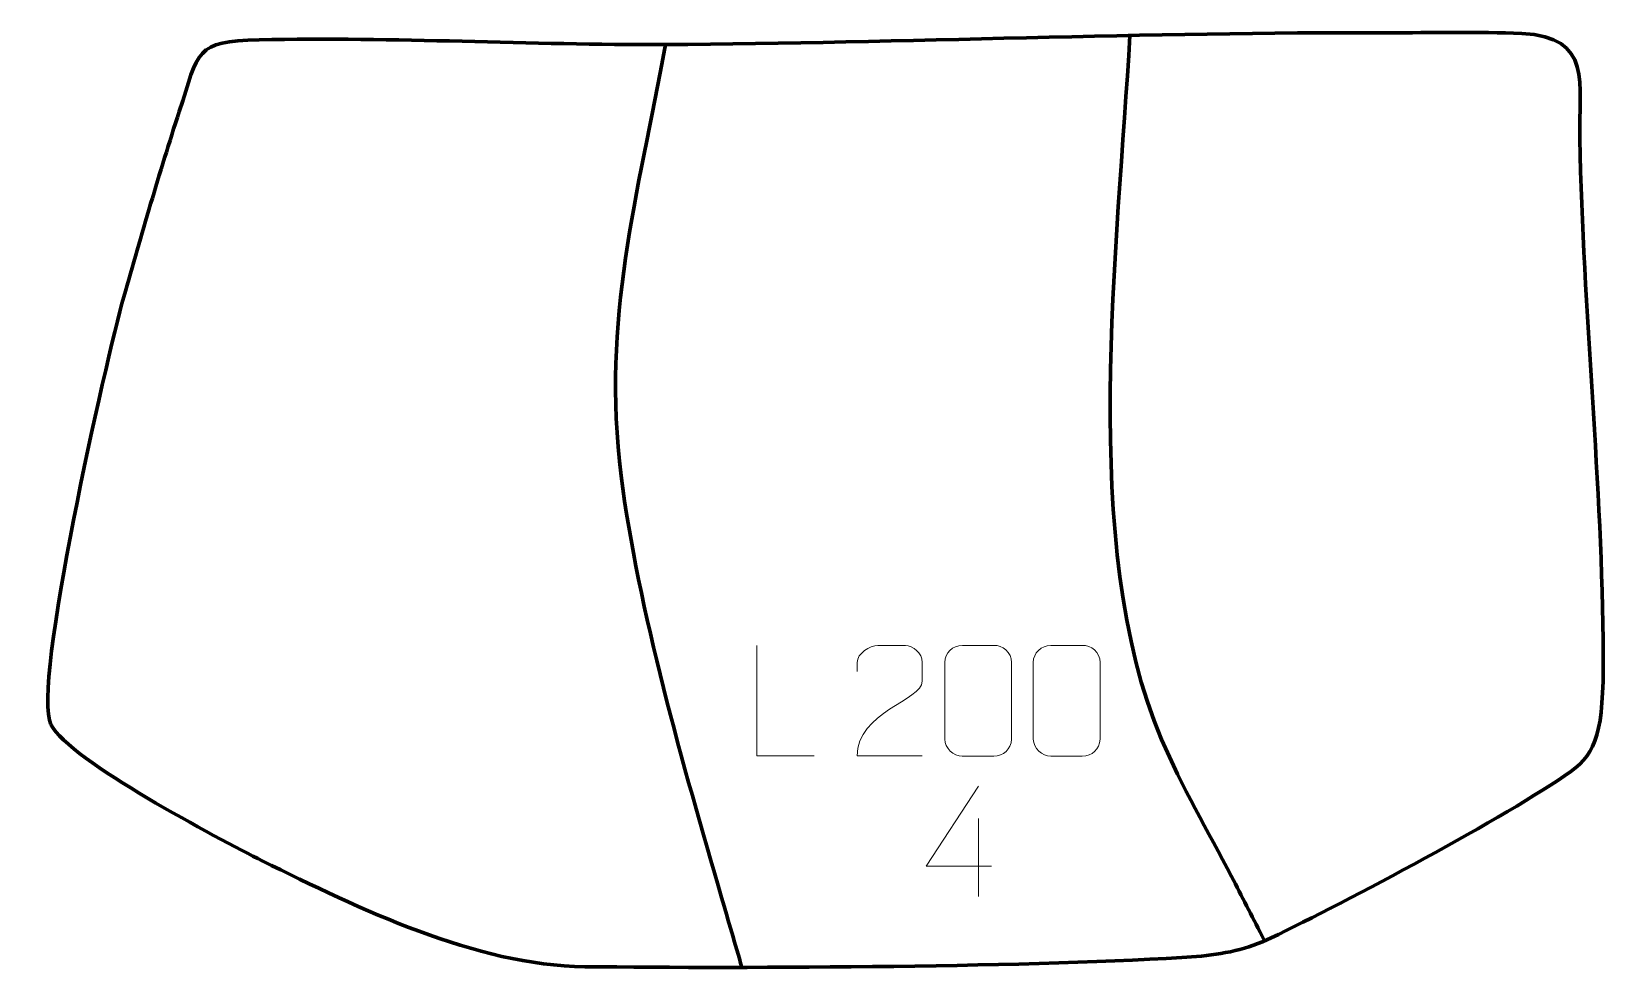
# Model space of a CAD drawing. Header units: millimetres. Extents: x -552 to -197, y 365 to 577.
import ezdxf

# ---------------------------------------------------------------- set-up
doc = ezdxf.new("R2010")
doc.units = ezdxf.units.MM
doc.header["$MEASUREMENT"] = 0
doc.layers.add('layer 2', color=7, linetype='Continuous')
doc.layers.add('layer 3', color=7, linetype='Continuous')

msp = doc.modelspace()

# ---------------------------------------------------------------- linework, layer by layer
at = {"layer": 'layer 2', "color": 142, "lineweight": 158}
for points, knots in [([(-303.8253, 576.1805), (-306.4305, 528.8185), (-315.4396, 461.012), (-296.6616, 417.1196), (-296.6616, 417.1196), (-292.1137, 406.4892), (-286.2189, 396.3439), (-280.8354, 386.1108), (-280.8354, 386.1108), (-278.5726, 381.7107), (-276.31, 377.3107), (-274.0446, 372.9119), (-274.0446, 372.9119), (-274.0446, 372.9119), (-273.3649, 371.5926), (-273.3649, 371.5926)], [0, 0, 0, 0, 0.2, 0.2, 0.2, 0.2, 0.4, 0.4, 0.4, 0.4, 0.6, 0.6, 0.6, 0.6, 1, 1, 1, 1]), ([(-408.7886, 574.1312), (-415.0031, 539.7705), (-423.2211, 512.2026), (-418.7654, 476.6712), (-418.7654, 476.6712), (-414.9983, 446.6297), (-404.609, 410.6994), (-396.0698, 381.3626), (-396.0698, 381.3626), (-394.54, 376.1067), (-393.0097, 370.852), (-391.4999, 365.5902)], [0, 0, 0, 0, 0.25, 0.25, 0.25, 0.25, 0.5, 0.5, 0.5, 0.5, 1, 1, 1, 1])]:
    msp.add_open_spline(points, degree=3, knots=knots, dxfattribs=at)
at = {"layer": 'layer 3', "color": 242, "lineweight": 158}
msp.add_open_spline([(-547.625, 420.4506), (-543.3853, 412.2505), (-509.6144, 394.6428), (-499.9052, 389.6707), (-499.9052, 389.6707), (-477.7882, 378.8467), (-451.7661, 366.0388), (-426.9939, 365.7518), (-426.9939, 365.7518), (-390.2383, 365.3261), (-323.666, 365.6009), (-288.7397, 368.0748), (-288.7397, 368.0748), (-282.8471, 368.4922), (-277.0763, 369.7577), (-271.897, 372.2631), (-271.897, 372.2631), (-255.0664, 380.4048), (-218.7074, 399.5491), (-204.1714, 409.8836), (-204.1714, 409.8836), (-198.2877, 414.0665), (-196.7825, 419.1293), (-196.8468, 435.9366), (-196.8468, 435.9366), (-197.0568, 475.115), (-201.4207, 513.8377), (-202.1492, 552.7362), (-202.1492, 552.7362), (-202.3849, 565.3187), (-199.1485, 575.8489), (-215.242, 576.6153), (-215.242, 576.6153), (-225.0992, 577.0848), (-235.6655, 576.7657), (-245.6018, 576.7954), (-245.6018, 576.7954), (-299.8127, 576.958), (-354.4812, 574.4967), (-408.7886, 574.1312), (-408.7886, 574.1312), (-439.4319, 574.0164), (-469.913, 575.8465), (-500.6079, 575.1887), (-500.6079, 575.1887), (-515.1577, 574.8769), (-514.1676, 572.7548), (-518.6361, 558.9887), (-518.6361, 558.9887), (-523.1681, 545.0271), (-527.1621, 531.2048), (-531.1804, 517.0988), (-531.1804, 517.0988), (-535.0958, 502.8846), (-552.0338, 428.9779), (-547.625, 420.4506)], degree=3, knots=[0, 0, 0, 0, 0.06666667, 0.06666667, 0.06666667, 0.06666667, 0.13333333, 0.13333333, 0.13333333, 0.13333333, 0.2, 0.2, 0.2, 0.2, 0.26666667, 0.26666667, 0.26666667, 0.26666667, 0.33333333, 0.33333333, 0.33333333, 0.33333333, 0.4, 0.4, 0.4, 0.4, 0.46666667, 0.46666667, 0.46666667, 0.46666667, 0.53333333, 0.53333333, 0.53333333, 0.53333333, 0.6, 0.6, 0.6, 0.6, 0.66666667, 0.66666667, 0.66666667, 0.66666667, 0.73333333, 0.73333333, 0.73333333, 0.73333333, 0.8, 0.8, 0.8, 0.8, 0.86666667, 0.86666667, 0.86666667, 0.86666667, 1, 1, 1, 1], dxfattribs=at)
at = {"layer": 'layer 3', "color": 250, "lineweight": 9}
for points, knots in [([(-375.1441, 413.375), (-375.1441, 413.375), (-388.0932, 413.375), (-388.0932, 413.375), (-388.0932, 413.375), (-388.0932, 413.375), (-388.0932, 438.3286), (-388.0932, 438.3286)], [0, 0, 0, 0, 0.33333333, 0.33333333, 0.33333333, 0.33333333, 1, 1, 1, 1]), ([(-350.7218, 413.3647), (-355.6362, 413.365), (-360.5506, 413.365), (-365.4647, 413.3647), (-365.4647, 413.3647), (-365.4647, 423.297), (-350.8137, 425.9382), (-350.7218, 430.2485), (-350.7218, 430.2485), (-350.7221, 431.6726), (-350.7221, 433.0963), (-350.7218, 434.5196), (-350.7218, 434.5196), (-350.7387, 436.5967), (-352.8615, 438.3215), (-354.5325, 438.3388), (-354.5325, 438.3388), (-356.6057, 438.3384), (-358.6786, 438.3384), (-360.751, 438.3388), (-360.751, 438.3388), (-362.5731, 438.3553), (-365.3978, 436.5632), (-365.4647, 434.4696), (-365.4647, 434.4696), (-365.4647, 434.4696), (-365.4647, 432.4148), (-365.4647, 432.4148)], [0, 0, 0, 0, 0.125, 0.125, 0.125, 0.125, 0.25, 0.25, 0.25, 0.25, 0.375, 0.375, 0.375, 0.375, 0.5, 0.5, 0.5, 0.5, 0.625, 0.625, 0.625, 0.625, 0.75, 0.75, 0.75, 0.75, 1, 1, 1, 1]), ([(-341.6739, 438.3511), (-339.3078, 438.3511), (-336.9413, 438.3511), (-334.5748, 438.3511), (-334.5748, 438.3511), (-332.5943, 438.3867), (-330.5683, 436.8924), (-330.5412, 434.4503), (-330.5412, 434.4503), (-330.5416, 428.6929), (-330.5416, 422.9351), (-330.5412, 417.1769), (-330.5412, 417.1769), (-330.6833, 414.8493), (-332.3897, 413.367), (-334.5748, 413.3562), (-334.5748, 413.3562), (-336.9472, 413.3566), (-339.3196, 413.3566), (-341.6916, 413.3562), (-341.6916, 413.3562), (-343.6501, 413.2506), (-345.6565, 415.1385), (-345.6451, 417.1595), (-345.6451, 417.1595), (-345.6447, 422.9401), (-345.6447, 428.7204), (-345.6451, 434.5002), (-345.6451, 434.5002), (-345.6408, 436.6422), (-343.8637, 438.3647), (-341.6739, 438.3511)], [0, 0, 0, 0, 0.11111111, 0.11111111, 0.11111111, 0.11111111, 0.22222222, 0.22222222, 0.22222222, 0.22222222, 0.33333333, 0.33333333, 0.33333333, 0.33333333, 0.44444444, 0.44444444, 0.44444444, 0.44444444, 0.55555556, 0.55555556, 0.55555556, 0.55555556, 0.66666667, 0.66666667, 0.66666667, 0.66666667, 0.77777778, 0.77777778, 0.77777778, 0.77777778, 1, 1, 1, 1]), ([(-321.6739, 438.3511), (-319.3078, 438.3511), (-316.9413, 438.3511), (-314.5748, 438.3511), (-314.5748, 438.3511), (-312.5943, 438.3867), (-310.5683, 436.8924), (-310.5412, 434.4503), (-310.5412, 434.4503), (-310.5416, 428.6929), (-310.5416, 422.9351), (-310.5412, 417.1769), (-310.5412, 417.1769), (-310.6833, 414.8493), (-312.3897, 413.367), (-314.5748, 413.3562), (-314.5748, 413.3562), (-316.9472, 413.3566), (-319.3196, 413.3566), (-321.6916, 413.3562), (-321.6916, 413.3562), (-323.6501, 413.2506), (-325.6565, 415.1385), (-325.6451, 417.1595), (-325.6451, 417.1595), (-325.6447, 422.9401), (-325.6447, 428.7204), (-325.6451, 434.5002), (-325.6451, 434.5002), (-325.6408, 436.6422), (-323.8637, 438.3647), (-321.6739, 438.3511)], [0, 0, 0, 0, 0.11111111, 0.11111111, 0.11111111, 0.11111111, 0.22222222, 0.22222222, 0.22222222, 0.22222222, 0.33333333, 0.33333333, 0.33333333, 0.33333333, 0.44444444, 0.44444444, 0.44444444, 0.44444444, 0.55555556, 0.55555556, 0.55555556, 0.55555556, 0.66666667, 0.66666667, 0.66666667, 0.66666667, 0.77777778, 0.77777778, 0.77777778, 0.77777778, 1, 1, 1, 1]), ([(-335.059, 388.4965), (-335.059, 388.4965), (-349.8807, 388.4965), (-349.8807, 388.4965), (-349.8807, 388.4965), (-349.8807, 388.4965), (-338.0031, 406.567), (-338.0031, 406.567)], [0, 0, 0, 0, 0.33333333, 0.33333333, 0.33333333, 0.33333333, 1, 1, 1, 1])]:
    msp.add_open_spline(points, degree=3, knots=knots, dxfattribs=at)
msp.add_open_spline([(-338.0031, 399.2576), (-338.0031, 399.2576), (-338.0031, 381.5929), (-338.0031, 381.5929)], degree=3, dxfattribs=at)

doc.saveas('drawing.dxf')
